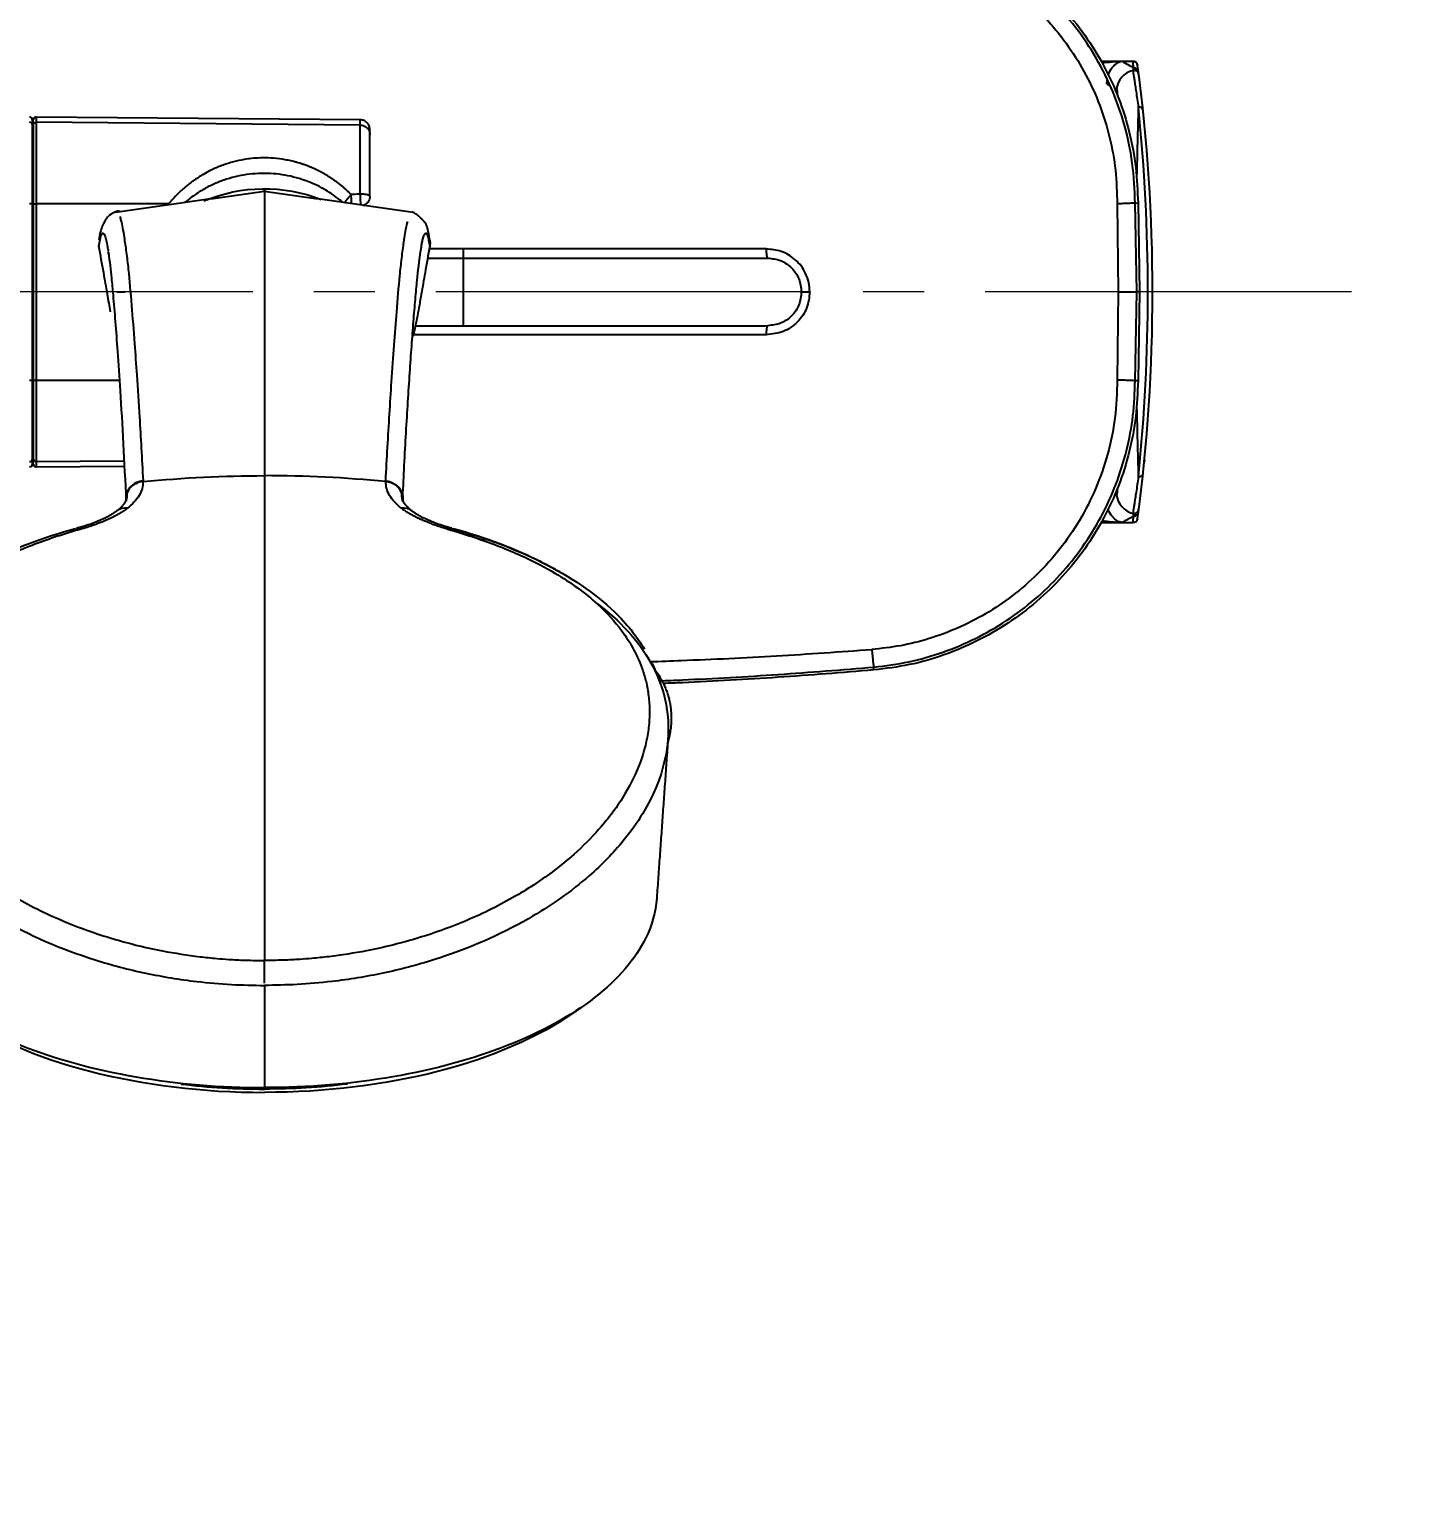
# Model space of a CAD drawing. Extents: x 0 to 3160, y 0 to 2315.
# Drawn here: x 1153 to 1296.2, y 1843.9 to 1997.6 of the extents above; entities that cross this region are included whole.
import ezdxf

# ---------------------------------------------------------------- set-up
doc = ezdxf.new("R2010")
doc.units = 0
doc.header["$LTSCALE"] = 4
doc.header["$MEASUREMENT"] = 0
doc.header["$PDMODE"] = 3
doc.header["$PDSIZE"] = -10
doc.linetypes.add('CENTER2', pattern=[28.575, 19.05, -3.175, 3.175, -3.175])
doc.layers.get('0').update_dxf_attribs({"linetype": 'CONTINUOUS'})
doc.layers.get('DEFPOINTS').update_dxf_attribs({"linetype": 'CONTINUOUS'})
doc.layers.add('1', color=7, linetype='CONTINUOUS', true_color=0xffffff)
doc.layers.add('Cneter', color=1, linetype='CENTER2', lineweight=13)
doc.layers.add('DEF_LAYER_ASSEM_MEMBER', color=7, linetype='CONTINUOUS')
doc.styles.add('Daelim Dimension', font='')
doc.styles.get('Daelim Dimension').set_extended_font_data('나눔고딕')
doc.dimstyles.new('DEFAULT', dxfattribs={"dimscale": 2, "dimtxt": 2, "dimasz": 2, "dimexe": 0, "dimexo": 2, "dimgap": 1, "dimtad": 1, "dimdec": 1, "dimzin": 9, "dimdsep": 46, "dimtxsty": 'Daelim Dimension', "dimcen": 0.5, "dimclrd": 252, "dimclre": 252, "dimclrt": 3, "dimadec": 1, "dimazin": 0, "dimtfac": 1, "dimtdec": 1, "dimtix": 1, "dimtmove": 0, "dimatfit": 3, "dimfxl": 1, "dimtolj": 1, "dimtzin": 1, "dimlwd": 9, "dimlwe": 9, "dimarcsym": 0})

# ---------------------------------------------------------------- blocks, each defined once
blk = doc.blocks.new('*D9')
at = {"color": 5, "lineweight": 9, "ltscale": 0.5, "transparency": 16777216}
for p, q in [((1347.93, 2064.6), (1549.75, 2064.6)), ((1547.75, 2056.6), (1547.75, 1466.49)), ((1136.3, 1458.49), (1549.75, 1458.49))]:
    blk.add_line(p, q, dxfattribs=at)
at = {"color": 5, "ltscale": 0.5, "transparency": 16777216}
for points in [[(1546.41, 2056.6), (1549.08, 2056.6), (1547.75, 2064.6)], [(1546.41, 1466.49), (1549.08, 1466.49), (1547.75, 1458.49)]]:
    blk.add_solid(points, dxfattribs=at)
at = {"layer": 'DEFPOINTS', "color": 0, "ltscale": 0.5, "transparency": 16777216}
for p in [(1343.93, 2064.6), (1132.3, 1458.49), (1547.75, 1458.49)]:
    blk.add_point(p, dxfattribs=at)
at = {"color": 7, "ltscale": 0.5, "transparency": 16777216, "insert": (1534.86, 1761.55), "char_height": 20, "attachment_point": 5, "rotation": 90, "style": 'Daelim Dimension'}
blk.add_mtext('\\A1;606', dxfattribs=at)

msp = doc.modelspace()

# ---------------------------------------------------------------- linework, layer by layer
at = {"ltscale": 0.5}
for p, q in [((1177.43, 1981.04), (1177.43, 1940.65)), ((1177.43, 1980.76), (1177.43, 1981.04))]:
    msp.add_line(p, q, dxfattribs=at)
at = {"layer": '1', "color": 7, "linetype": 'Continuous'}
for p, q in [((1187.41, 1988.21), (1153.71, 1988.5)), ((1153.71, 1988.44), (1153.71, 1988.5)), ((1153.3, 1987.66), (1153.3, 1988.2)), ((1153.3, 1979.44), (1153.3, 1987.66)), ((1153.4, 1988.14), (1153.41, 1988.23)), ((1187.41, 1987.67), (1153.71, 1987.96)), ((1187.41, 1988.15), (1187.41, 1988.21)), ((1188.4, 1987.15), (1188.4, 1987.21)), ((1153.4, 1986.75), (1153.3, 1986.75)), ((1153.3, 1961.17), (1153.3, 1979.44)), ((1167.48, 1979.46), (1153.71, 1979.47)), ((1266.15, 1979.47), (1266.25, 1970.31)), ((1268.01, 1979.55), (1268.31, 1979.56)), ((1268.17, 1970.31), (1268.01, 1979.55)), ((1268.31, 1979.56), (1268.46, 1970.31)), ((1198.13, 1966.79), (1198.13, 1974.79)), ((1266.25, 1970.31), (1266.15, 1961.15)), ((1268.01, 1961.07), (1268.17, 1970.31)), ((1268.06, 1970.31), (1268.17, 1970.31)), ((1268.46, 1970.31), (1268.17, 1970.31)), ((1268.46, 1970.31), (1268.31, 1961.06)), ((1193.14, 1966.79), (1229.79, 1966.79)), ((1153.3, 1952.95), (1153.3, 1961.17)), ((1153.71, 1961.13), (1162.36, 1961.14)), ((1268.31, 1961.06), (1268.01, 1961.07)), ((1153.3, 1953.85), (1153.4, 1953.85)), ((1153.3, 1952.4), (1153.3, 1952.95)), ((1153.41, 1952.37), (1153.4, 1952.47)), ((1153.7, 1952.11), (1162.87, 1952.19)), ((1153.71, 1952.65), (1162.84, 1952.73)), ((1153.71, 1952.17), (1153.71, 1952.11)), ((1240.84, 1930.97), (1240.81, 1931.27)), ((1177.43, 1898.15), (1177.43, 1887.52)), ((1210.73, 1896.11), (1209.69, 1895.37))]:
    msp.add_line(p, q, dxfattribs=at)
for centre, radius, start, end in [((1153, 1988.2), 0.3, 0, 89.5667), ((1153.01, 1987.66), 0.299, 0.2, 89.7695), ((1153.08, 1978.82), 0.659, 70.0733, 96.3558), ((1153.08, 1961.79), 0.659, 263.6434, 289.9274), ((1153.01, 1952.95), 0.299, 270.2305, 359.8003), ((1153, 1952.4), 0.3, 270.4333, 0)]:
    msp.add_arc(centre, radius, start, end, dxfattribs=at)
at = {"layer": '1', "color": 7, "linetype": 'Continuous', "extrusion": (0, 0, -1)}
msp.add_arc((-1177.43, 1964.9), 16.14, 67.1045, 111.4363, dxfattribs=at)
at = {"layer": '1', "color": 7, "linetype": 'Continuous'}
for centre, major_axis, ratio, start_param, end_param in [((1165.03, 1948.8), (2, 0.04), 0.893523, 1.666504, 3.266321), ((1189.83, 1948.8), (-2, 0.04), 0.893525, 3.425037, 4.616675), ((1189.83, 1948.8), (-2, 0.04), 0.893525, 3.016859, 3.39679), ((1163.38, 1945.98), (1.23, -1.58), 0.764521, 2.458166, 3.181673), ((1191.49, 1945.98), (-1.23, -1.58), 0.764481, 3.101452, 3.82496), ((1177.43, 1899.3), (0, 2), 0.000003, 4.234671, 5.519738), ((1177.43, 1906.77), (39.5, 0), 0.5, 3.75705, 4.712389), ((1177.43, 1905.72), (36.7, 0), 0.5, 4.474021, 4.712389)]:
    msp.add_ellipse(centre, major_axis=major_axis, ratio=ratio, start_param=start_param, end_param=end_param, dxfattribs=at)
at = {"layer": '1', "color": 7, "linetype": 'Continuous', "extrusion": (0, 0, -1)}
for centre, major_axis, start_param in [((1177.43, 1906.77), (-39.5, 0), 3.75705), ((1177.43, 1905.72), (-36.7, 0), 4.474021)]:
    msp.add_ellipse(centre, major_axis=major_axis, ratio=0.5, start_param=start_param, end_param=4.712389, dxfattribs=at)
at = {"layer": '1', "color": 7, "linetype": 'Continuous'}
for points, knots in [([(1268.01, 1979.55), (1267.95, 1980.94), (1267.83, 1983.71), (1266.96, 1987.75), (1265.61, 1991.55), (1263.8, 1995.05), (1261.61, 1998.21), (1259.1, 2000.99), (1256.34, 2003.38), (1253.39, 2005.37), (1250.31, 2006.96), (1247.16, 2008.14), (1243.99, 2008.97), (1241.86, 2009.23), (1240.81, 2009.35)], [0, 0, 0, 0, 0.094402, 0.187516, 0.278486, 0.367269, 0.453876, 0.538337, 0.620641, 0.700805, 0.778812, 0.854703, 0.92844, 1, 1, 1, 1]), ([(1240.84, 2009.65), (1242.07, 2009.5), (1244.54, 2009.19), (1248.14, 2008.15), (1251.58, 2006.7), (1254.82, 2004.84), (1257.8, 2002.59), (1260.49, 1999.99), (1262.83, 1997.08), (1264.79, 1993.9), (1266.35, 1990.5), (1267.47, 1986.94), (1268.16, 1983.27), (1268.26, 1980.79), (1268.31, 1979.56)], [0, 0, 0, 0, 0.083367, 0.166742, 0.250118, 0.333497, 0.416882, 0.500269, 0.583652, 0.667029, 0.750403, 0.833775, 0.917149, 1, 1, 1, 1]), ([(1240.62, 2007.51), (1241.77, 2007.38), (1244.08, 2007.12), (1247.43, 2006.17), (1250.65, 2004.84), (1253.68, 2003.11), (1256.46, 2001.01), (1258.97, 1998.59), (1261.14, 1995.86), (1262.96, 1992.89), (1264.4, 1989.72), (1265.42, 1986.39), (1266.04, 1982.96), (1266.11, 1980.64), (1266.15, 1979.47)], [0, 0, 0, 0, 0.083296, 0.166553, 0.249851, 0.333188, 0.41654, 0.499899, 0.583235, 0.666549, 0.749806, 0.833021, 0.916199, 1, 1, 1, 1]), ([(1153.71, 1988.5), (1153.66, 1988.5), (1153.6, 1988.49), (1153.53, 1988.44), (1153.49, 1988.41), (1153.48, 1988.4), (1153.47, 1988.39), (1153.46, 1988.38), (1153.46, 1988.37), (1153.45, 1988.37), (1153.45, 1988.36), (1153.44, 1988.35), (1153.43, 1988.33), (1153.42, 1988.31), (1153.41, 1988.28), (1153.41, 1988.25), (1153.41, 1988.24), (1153.41, 1988.23)], [0, 0, 0, 0, 0.2838117, 0.3848772, 0.4191184, 0.4320017, 0.4425615, 0.4473442, 0.4520798, 0.4570305, 0.4624524, 0.4754947, 0.4924677, 0.5409015, 0.6117077, 0.8309336, 1, 1, 1, 1]), ([(1153.71, 1988.44), (1153.71, 1988.45), (1153.71, 1988.49), (1153.71, 1988.17), (1153.71, 1987.96)], [0, 0, 0, 0, 0.333333, 1, 1, 1, 1]), ([(1153.4, 1987.66), (1153.4, 1987.87), (1153.4, 1988.19), (1153.4, 1988.15), (1153.4, 1988.14)], [0, 0, 0, 0, 0.681666, 1, 1, 1, 1]), ([(1153.4, 1987.66), (1153.4, 1987.69), (1153.41, 1987.72), (1153.43, 1987.78), (1153.44, 1987.81), (1153.48, 1987.86), (1153.5, 1987.88), (1153.55, 1987.92), (1153.58, 1987.93), (1153.64, 1987.95), (1153.68, 1987.96), (1153.71, 1987.96)], [0, 0, 0, 0, 0.2, 0.2, 0.4, 0.4, 0.6, 0.6, 0.8, 0.8, 1, 1, 1, 1]), ([(1153.4, 1987.66), (1153.4, 1987.54), (1153.4, 1987.23), (1153.4, 1986.3), (1153.4, 1985.67), (1153.4, 1984.17), (1153.4, 1983.29), (1153.4, 1981.43), (1153.4, 1980.43), (1153.4, 1979.44)], [0, 0, 0, 0, 0.315536, 0.315536, 0.631073, 0.631073, 0.946609, 0.946609, 1.247474, 1.247474, 1.247474, 1.247474]), ([(1153.71, 1987.96), (1153.71, 1987.83), (1153.71, 1987.52), (1153.71, 1986.58), (1153.71, 1985.95), (1153.71, 1984.42), (1153.71, 1983.53), (1153.71, 1981.59), (1153.71, 1980.54), (1153.71, 1979.47)], [0, 0, 0, 0, 0.25, 0.25, 0.5, 0.5, 0.75, 0.75, 1, 1, 1, 1]), ([(1188.4, 1987.21), (1188.39, 1987.34), (1188.36, 1987.6), (1188.13, 1987.93), (1187.8, 1988.16), (1187.54, 1988.19), (1187.41, 1988.21)], [0, 0, 0, 0, 0.250001, 0.5, 0.749998, 1, 1, 1, 1]), ([(1187.41, 1987.67), (1187.41, 1987.88), (1187.41, 1988.2), (1187.41, 1988.16), (1187.41, 1988.15)], [0, 0, 0, 0, 0.666667, 1, 1, 1, 1]), ([(1187.41, 1987.67), (1187.52, 1987.66), (1187.62, 1987.65), (1187.82, 1987.58), (1187.91, 1987.53), (1188.08, 1987.41), (1188.15, 1987.34), (1188.28, 1987.17), (1188.32, 1987.08), (1188.39, 1986.88), (1188.4, 1986.78), (1188.4, 1986.67)], [0, 0, 0, 0, 0.2, 0.2, 0.4, 0.4, 0.6, 0.6, 0.8, 0.8, 1, 1, 1, 1]), ([(1187.41, 1980.48), (1187.41, 1981.41), (1187.41, 1982.31), (1187.41, 1983.96), (1187.41, 1984.7), (1187.41, 1985.98), (1187.41, 1986.51), (1187.41, 1987.29), (1187.41, 1987.55), (1187.41, 1987.67)], [0, 0, 0, 0, 0.25, 0.25, 0.5, 0.5, 0.75, 0.75, 1, 1, 1, 1]), ([(1188.4, 1986.67), (1188.4, 1986.88), (1188.4, 1987.2), (1188.4, 1987.16), (1188.4, 1987.15)], [0, 0, 0, 0, 0.666627, 1, 1, 1, 1]), ([(1188.4, 1980.25), (1188.4, 1980.82), (1188.4, 1981.39), (1188.4, 1982.76), (1188.4, 1983.55), (1188.4, 1984.89), (1188.4, 1985.46), (1188.4, 1986.29), (1188.4, 1986.56), (1188.4, 1986.67)], [0, 0, 0, 0, 0.173987, 0.173987, 0.456144, 0.456144, 0.738301, 0.738301, 1.020457, 1.020457, 1.020457, 1.020457]), ([(1186.46, 1980.43), (1186.38, 1980.5), (1186.23, 1980.66), (1185.99, 1980.88), (1185.75, 1981.1), (1185.5, 1981.31), (1185.25, 1981.51), (1185, 1981.7), (1184.74, 1981.89), (1184.48, 1982.07), (1184.22, 1982.24), (1183.95, 1982.41), (1183.68, 1982.57), (1183.4, 1982.73), (1183.13, 1982.87), (1182.85, 1983.01), (1182.56, 1983.14), (1182.28, 1983.27), (1181.99, 1983.39), (1181.7, 1983.5), (1181.41, 1983.6), (1181.11, 1983.69), (1180.82, 1983.78), (1180.51, 1983.86), (1180.21, 1983.94), (1179.9, 1984), (1179.6, 1984.06), (1179, 1984.16), (1178.14, 1984.25), (1177.06, 1984.26), (1176.14, 1984.2), (1175.2, 1984.07), (1174.2, 1983.85), (1173.11, 1983.51), (1172.29, 1983.17), (1171.59, 1982.82), (1171.24, 1982.63), (1170.97, 1982.47), (1170.89, 1982.42), (1170.77, 1982.35), (1170.6, 1982.24), (1170.39, 1982.1), (1170.14, 1981.93), (1169.85, 1981.72), (1169.53, 1981.47), (1169.17, 1981.18), (1168.78, 1980.83), (1168.36, 1980.43), (1167.92, 1979.98), (1167.63, 1979.64), (1167.48, 1979.46)], [0, 0, 0, 0, 0.015128, 0.030373, 0.045591, 0.06064, 0.075525, 0.090413, 0.105302, 0.120186, 0.135058, 0.149911, 0.164737, 0.17953, 0.194283, 0.208987, 0.223637, 0.238224, 0.252743, 0.267231, 0.281734, 0.296245, 0.310754, 0.325254, 0.339736, 0.354195, 0.368624, 0.383017, 0.438322, 0.487175, 0.529742, 0.565863, 0.618106, 0.670851, 0.726356, 0.74318, 0.781021, 0.783076, 0.787545, 0.794428, 0.803737, 0.8155, 0.82974, 0.846476, 0.865726, 0.887505, 0.91182, 0.938673, 0.968064, 1, 1, 1, 1]), ([(1185.62, 1979.6), (1185.52, 1979.69), (1184.95, 1980.17), (1184.06, 1980.78), (1183.03, 1981.34), (1182.3, 1981.67), (1181.1, 1982.12), (1179.68, 1982.48), (1178.04, 1982.64), (1176.39, 1982.64), (1174.76, 1982.41), (1173.21, 1981.95), (1172.28, 1981.58), (1171.56, 1981.23), (1171.04, 1980.94), (1170.53, 1980.63), (1170.01, 1980.27), (1169.56, 1979.93), (1169.27, 1979.69), (1169.16, 1979.59)], [0.0106723, 0.0106723, 0.0106723, 0.0106723, 0.0317851, 0.1255407, 0.1765197, 0.2143484, 0.2506053, 0.3754017, 0.4380418, 0.5004597, 0.6249028, 0.6874478, 0.7501962, 0.7814395, 0.8126376, 0.843868, 0.875192, 0.909558, 0.9324394, 0.9324394, 0.9324394, 0.9324394]), ([(1177.43, 1980.76), (1177.43, 1980.8), (1177.43, 1980.95), (1177.43, 1980.57), (1177.43, 1978.94), (1177.43, 1976.93), (1177.43, 1975.06), (1177.43, 1972.86), (1177.43, 1970.45), (1177.43, 1967.8), (1177.43, 1963.98), (1177.43, 1958.63), (1177.43, 1953.76), (1177.43, 1951.19)], [0, 0, 0, 0, 0.030452, 0.168959, 0.307466, 0.376719, 0.445973, 0.515226, 0.584479, 0.653733, 0.722986, 0.861493, 1, 1, 1, 1]), ([(1153.4, 1979.44), (1153.4, 1979.44), (1153.41, 1979.45), (1153.43, 1979.45), (1153.44, 1979.46), (1153.48, 1979.46), (1153.5, 1979.46), (1153.55, 1979.47), (1153.58, 1979.47), (1153.64, 1979.47), (1153.68, 1979.47), (1153.71, 1979.47)], [0, 0, 0, 0, 0.2, 0.2, 0.4, 0.4, 0.6, 0.6, 0.8, 0.8, 1, 1, 1, 1]), ([(1153.4, 1979.44), (1153.4, 1977.6), (1153.4, 1975.75), (1153.4, 1972.04), (1153.4, 1970.19), (1153.4, 1965.94), (1153.4, 1963.55), (1153.4, 1961.17)], [0, 0, 0, 0, 0.556142, 0.556142, 1.112284, 1.112284, 1.830937, 1.830937, 1.830937, 1.830937]), ([(1153.71, 1979.47), (1153.71, 1976.44), (1153.71, 1973.37), (1153.71, 1968.77), (1153.71, 1967.24), (1153.71, 1964.94), (1153.71, 1963.8), (1153.71, 1962.65), (1153.71, 1961.89), (1153.71, 1961.51), (1153.71, 1961.13)], [0, 0, 0, 0, 0.5, 0.5, 0.75, 0.75, 0.875, 0.9375, 0.9375, 1, 1, 1, 1]), ([(1185.8, 1979.58), (1185.8, 1979.58), (1185.81, 1979.58), (1185.84, 1979.65), (1185.89, 1979.73), (1186.01, 1979.91), (1186.09, 1980.01), (1186.27, 1980.22), (1186.36, 1980.32), (1186.46, 1980.43)], [0.2382534, 0.2382534, 0.2382534, 0.2382534, 0.25, 0.25, 0.5, 0.5, 0.75, 0.75, 1, 1, 1, 1]), ([(1187.41, 1980.48), (1187.35, 1980.48), (1187.29, 1980.47), (1186.97, 1980.46), (1186.71, 1980.44), (1186.46, 1980.43)], [1.65944625, 1.65944625, 1.65944625, 1.65944625, 1.67833188, 1.67833188, 1.75485151, 1.75485151, 1.75485151, 1.75485151]), ([(1186.5, 1979.48), (1186.5, 1979.51), (1186.5, 1979.6), (1186.49, 1979.77), (1186.49, 1979.94), (1186.48, 1980.07), (1186.48, 1980.15), (1186.47, 1980.2), (1186.47, 1980.26), (1186.47, 1980.31), (1186.46, 1980.37), (1186.46, 1980.4), (1186.46, 1980.43)], [0.4226013, 0.4226013, 0.4226013, 0.4226013, 0.4999817, 0.6248691, 0.7497584, 0.8122995, 0.8435822, 0.8748658, 0.9061502, 0.9374344, 0.9641362, 1, 1, 1, 1]), ([(1187.46, 1979.34), (1187.46, 1979.38), (1187.46, 1979.44), (1187.46, 1979.58), (1187.45, 1979.68), (1187.44, 1979.89), (1187.44, 1980.01), (1187.43, 1980.24), (1187.42, 1980.37), (1187.41, 1980.48)], [0.2354294, 0.2354294, 0.2354294, 0.2354294, 0.4, 0.4, 0.6, 0.6, 0.8, 0.8, 1, 1, 1, 1]), ([(1188.4, 1980.25), (1188.4, 1980.26), (1188.4, 1980.27), (1188.39, 1980.29), (1188.37, 1980.31), (1188.35, 1980.33), (1188.31, 1980.35), (1188.24, 1980.38), (1188.11, 1980.42), (1187.96, 1980.44), (1187.79, 1980.47), (1187.6, 1980.48), (1187.48, 1980.48), (1187.41, 1980.48)], [0, 0, 0, 0, 0.0632772, 0.1199454, 0.1699939, 0.2134243, 0.2502462, 0.3814301, 0.5001633, 0.6307402, 0.7573102, 0.8802502, 1, 1, 1, 1]), ([(1188.4, 1980.25), (1188.4, 1980.15), (1188.39, 1980.05), (1188.33, 1979.86), (1188.28, 1979.77), (1188.17, 1979.6), (1188.1, 1979.52), (1187.94, 1979.4), (1187.85, 1979.35), (1187.74, 1979.31), (1187.73, 1979.31), (1187.72, 1979.31)], [0, 0, 0, 0, 0.2, 0.2, 0.4, 0.4, 0.6, 0.6, 0.8, 0.8, 0.8194978, 0.8194978, 0.8194978, 0.8194978]), ([(1268.01, 1979.55), (1268.01, 1979.55), (1267.99, 1979.54), (1267.88, 1979.54), (1267.69, 1979.53), (1267.43, 1979.52), (1267.12, 1979.5), (1266.79, 1979.49), (1266.46, 1979.48), (1266.25, 1979.47), (1266.15, 1979.47)], [0, 0, 0, 0, 0.114751, 0.238361, 0.368566, 0.502175, 0.635453, 0.764726, 0.886933, 1, 1, 1, 1]), ([(1162.37, 1978.72), (1162.25, 1978.7), (1161.95, 1978.64), (1161.37, 1978.37), (1161.02, 1978.02), (1160.51, 1977.16), (1160.3, 1976.28), (1160.23, 1975.74)], [0, 0, 0, 0, 0.018779, 0.054843, 0.251747, 0.605997, 1, 1, 1, 1]), ([(1162.39, 1978.14), (1162.43, 1978.03), (1162.53, 1977.7), (1162.68, 1977), (1162.86, 1975.94), (1163.06, 1974.52), (1163.33, 1972.26), (1163.6, 1969.1), (1163.9, 1965.34), (1164.18, 1961.44), (1164.41, 1957.8), (1164.63, 1954.09), (1164.75, 1951.8), (1164.81, 1950.65)], [0, 0, 0, 0, 0.051106, 0.119961, 0.187866, 0.274465, 0.355874, 0.497403, 0.627379, 0.722811, 0.840074, 0.919774, 1, 1, 1, 1]), ([(1194.64, 1975.7), (1194.58, 1976.16), (1194.44, 1976.86), (1194.24, 1977.39), (1194.02, 1977.68), (1193.83, 1977.87), (1193.64, 1978.05), (1193.54, 1978.13), (1193.51, 1978.16), (1193.48, 1978.18), (1193.46, 1978.2), (1193.44, 1978.21), (1193.42, 1978.24), (1193.34, 1978.3), (1193.23, 1978.38), (1192.99, 1978.56), (1192.84, 1978.63), (1192.79, 1978.6)], [0, 0, 0, 0, 0.33083, 0.60308, 0.775691, 0.865313, 0.884584, 0.887259, 0.889269, 0.890099, 0.890868, 0.891628, 0.892433, 0.894322, 0.903325, 0.923626, 1, 1, 1, 1]), ([(1160.23, 1975.07), (1160.27, 1975.31), (1160.34, 1975.79), (1160.46, 1976.22), (1160.58, 1976.44), (1160.71, 1976.43), (1160.84, 1976.19), (1160.97, 1975.72), (1161.09, 1975.14), (1161.16, 1974.69), (1161.19, 1974.53)], [0, 0, 0, 0, 0.132855, 0.265711, 0.398569, 0.531427, 0.664286, 0.797145, 0.930004, 1, 1, 1, 1]), ([(1190.06, 1950.65), (1190.12, 1951.82), (1190.25, 1954.23), (1190.45, 1957.66), (1190.68, 1961.24), (1190.93, 1964.81), (1191.22, 1968.54), (1191.47, 1971.55), (1191.73, 1973.92), (1191.97, 1975.72), (1192.14, 1976.72), (1192.24, 1977.19), (1192.24, 1977.21)], [0, 0, 0, 0, 0.090955, 0.186289, 0.286, 0.408611, 0.530922, 0.684729, 0.771592, 0.868348, 0.994099, 1, 1, 1, 1]), ([(1193.8, 1975.25), (1193.83, 1975.41), (1193.96, 1975.99), (1194.16, 1976.53), (1194.41, 1976.38), (1194.56, 1975.5), (1194.64, 1975.07)], [0, 0, 0, 0, 0.099624, 0.399753, 0.699881, 1, 1, 1, 1]), ([(1161.44, 1968.24), (1161.33, 1968.85), (1161.09, 1970.2), (1160.69, 1972.47), (1160.39, 1974.14), (1160.23, 1975.07)], [0, 0, 0, 0, 0.265698, 0.592809, 1, 1, 1, 1]), ([(1191.83, 1948.97), (1191.89, 1950.07), (1191.99, 1952.39), (1192.17, 1955.69), (1192.37, 1958.91), (1192.56, 1961.91), (1192.76, 1964.69), (1192.95, 1967.27), (1193.14, 1969.57), (1193.36, 1972), (1193.53, 1973.43), (1193.8, 1975.25), (1193.8, 1975.25)], [0, 0, 0, 0, 0.093636, 0.19768, 0.301727, 0.405792, 0.510084, 0.613957, 0.71798, 0.821936, 0.988197, 1, 1, 1, 1]), ([(1194.64, 1975.07), (1194.47, 1974.14), (1194.18, 1972.47), (1193.75, 1970.06), (1193.37, 1967.84), (1193.05, 1966.38), (1192.89, 1965.67)], [0, 0, 0, 0, 0.294998, 0.531981, 0.768964, 1, 1, 1, 1]), ([(1229.66, 1974.78), (1225.47, 1974.78), (1217.09, 1974.78), (1205.38, 1974.79), (1197.88, 1974.79), (1194.59, 1974.79)], [0, 0, 0, 0, 0.2000082, 0.4000044, 0.5560461, 0.5560461, 0.5560461, 0.5560461]), ([(1194.65, 1975.7), (1194.67, 1975.54), (1194.67, 1975.38), (1194.65, 1975.17), (1194.65, 1975.12), (1194.64, 1975.07)], [0, 0, 0, 0, 0.758919, 0.758919, 1, 1, 1, 1]), ([(1234.17, 1970.31), (1234.15, 1970.64), (1234.1, 1971.3), (1233.77, 1972.22), (1233.29, 1973.02), (1232.48, 1973.87), (1231.26, 1974.62), (1230.18, 1974.72), (1229.66, 1974.77)], [0, 0, 0, 0, 0.141698, 0.278698, 0.411038, 0.538718, 0.778829, 1, 1, 1, 1]), ([(1229.79, 1973.83), (1229.77, 1973.84), (1229.74, 1973.87), (1229.7, 1974.08), (1229.67, 1974.4), (1229.67, 1974.65), (1229.66, 1974.77)], [0, 0, 0, 0, 0.2411988, 0.5004742, 0.7594841, 1, 1, 1, 1]), ([(1161.24, 1974.16), (1161.19, 1974.53), (1161.34, 1973.46), (1161.49, 1972.17), (1161.71, 1969.8), (1161.92, 1967.27), (1162.17, 1963.96), (1162.56, 1958.27), (1162.85, 1952.59), (1163.05, 1948.6)], [0, 0, 0, 0, 0.008054, 0.162596, 0.255841, 0.380311, 0.503915, 0.651918, 1, 1, 1, 1]), ([(1194.42, 1973.83), (1197.77, 1973.83), (1205.36, 1973.83), (1217.17, 1973.83), (1225.58, 1973.83), (1229.79, 1973.83)], [0.4415101, 0.4415101, 0.4415101, 0.4415101, 0.6000002, 0.8000014, 1, 1, 1, 1]), ([(1229.79, 1973.83), (1230.25, 1973.77), (1231.16, 1973.67), (1232.33, 1972.86), (1233.15, 1971.7), (1233.25, 1970.77), (1233.31, 1970.31)], [0, 0, 0, 0, 0.250121, 0.500024, 0.749937, 1, 1, 1, 1]), ([(1162.1, 1970.31), (1162.21, 1970.31), (1162.44, 1970.31), (1162.73, 1970.31), (1162.92, 1970.31), (1162.95, 1970.31), (1162.96, 1970.31)], [0, 0, 0, 0, 0.244852, 0.504088, 0.761077, 1, 1, 1, 1]), ([(1234.17, 1970.31), (1234.1, 1969.73), (1233.97, 1968.57), (1232.93, 1967.09), (1231.44, 1966.05), (1230.26, 1965.91), (1229.66, 1965.85)], [0, 0, 0, 0, 0.245565, 0.494092, 0.745848, 1, 1, 1, 1]), ([(1233.31, 1970.31), (1233.25, 1969.85), (1233.15, 1968.92), (1232.33, 1967.76), (1231.16, 1966.95), (1230.25, 1966.84), (1229.79, 1966.79)], [0, 0, 0, 0, 0.250062, 0.499977, 0.749876, 1, 1, 1, 1]), ([(1233.31, 1970.31), (1233.32, 1970.31), (1233.34, 1970.31), (1233.53, 1970.31), (1233.82, 1970.31), (1234.05, 1970.31), (1234.17, 1970.31)], [0, 0, 0, 0, 0.23892, 0.495909, 0.755146, 1, 1, 1, 1]), ([(1266.25, 1970.31), (1266.42, 1970.31), (1266.77, 1970.31), (1267.31, 1970.31), (1267.79, 1970.31), (1267.97, 1970.31), (1268.06, 1970.31)], [0, 0, 0, 0, 0.228614, 0.482025, 0.745366, 1, 1, 1, 1]), ([(1229.66, 1965.84), (1226.16, 1965.84), (1219.17, 1965.84), (1208.65, 1965.84), (1199.9, 1965.84), (1194.66, 1965.84), (1192.93, 1965.84)], [0, 0, 0, 0, 0.1671614, 0.3337296, 0.4999973, 0.5823182, 0.5823182, 0.5823182, 0.5823182]), ([(1229.66, 1965.85), (1229.67, 1965.97), (1229.67, 1966.22), (1229.7, 1966.53), (1229.74, 1966.75), (1229.77, 1966.78), (1229.79, 1966.79)], [0, 0, 0, 0, 0.2405159, 0.4995258, 0.7588012, 1, 1, 1, 1]), ([(1153.4, 1961.17), (1153.4, 1960.13), (1153.4, 1959.09), (1153.4, 1957.2), (1153.4, 1956.32), (1153.4, 1954.85), (1153.4, 1954.23), (1153.4, 1953.35), (1153.4, 1953.07), (1153.4, 1952.95)], [0, 0, 0, 0, 0.315536, 0.315536, 0.631073, 0.631073, 0.946609, 0.946609, 1.247474, 1.247474, 1.247474, 1.247474]), ([(1153.4, 1961.17), (1153.4, 1961.17), (1153.41, 1961.16), (1153.43, 1961.16), (1153.44, 1961.15), (1153.48, 1961.15), (1153.5, 1961.14), (1153.55, 1961.14), (1153.58, 1961.14), (1153.64, 1961.13), (1153.68, 1961.13), (1153.71, 1961.13)], [0, 0, 0, 0, 0.2, 0.2, 0.4, 0.4, 0.6, 0.6, 0.8, 0.8, 1, 1, 1, 1]), ([(1153.71, 1961.13), (1153.71, 1960.06), (1153.71, 1959.01), (1153.71, 1957.07), (1153.71, 1956.18), (1153.71, 1954.66), (1153.71, 1954.03), (1153.71, 1953.08), (1153.71, 1952.78), (1153.71, 1952.65)], [0, 0, 0, 0, 0.25, 0.25, 0.5, 0.5, 0.75, 0.75, 1, 1, 1, 1]), ([(1266.15, 1961.15), (1266.1, 1959.82), (1266.01, 1957.21), (1265.23, 1953.4), (1263.98, 1949.82), (1262.3, 1946.52), (1260.25, 1943.54), (1257.9, 1940.91), (1255.3, 1938.65), (1252.51, 1936.78), (1249.6, 1935.29), (1246.62, 1934.19), (1243.63, 1933.43), (1241.61, 1933.21), (1240.62, 1933.11)], [0, 0, 0, 0, 0.0952808, 0.1878342, 0.2783853, 0.3669046, 0.4533738, 0.5377814, 0.6200999, 0.7003233, 0.7784227, 0.8543948, 0.9282224, 1, 1, 1, 1]), ([(1240.81, 1931.27), (1242.04, 1931.42), (1244.48, 1931.73), (1248.04, 1932.76), (1251.45, 1934.19), (1254.66, 1936.04), (1257.61, 1938.27), (1260.27, 1940.84), (1262.59, 1943.73), (1264.53, 1946.88), (1266.07, 1950.24), (1267.18, 1953.77), (1267.87, 1957.4), (1267.97, 1959.85), (1268.01, 1961.07)], [0, 0, 0, 0, 0.083388, 0.16681, 0.250214, 0.33361, 0.41699, 0.500376, 0.583758, 0.667165, 0.750561, 0.833989, 0.917451, 1, 1, 1, 1]), ([(1268.31, 1961.06), (1268.26, 1959.82), (1268.16, 1957.35), (1267.47, 1953.68), (1266.35, 1950.12), (1264.79, 1946.72), (1262.83, 1943.54), (1260.49, 1940.63), (1257.8, 1938.03), (1254.82, 1935.78), (1251.58, 1933.92), (1248.14, 1932.47), (1244.54, 1931.43), (1242.07, 1931.12), (1240.84, 1930.97)], [0, 0, 0, 0, 0.082847, 0.166217, 0.249589, 0.332964, 0.416347, 0.499736, 0.583124, 0.666509, 0.749889, 0.833266, 0.916638, 1, 1, 1, 1]), ([(1268.01, 1961.06), (1268.01, 1961.06), (1267.99, 1961.06), (1267.88, 1961.07), (1267.69, 1961.08), (1267.43, 1961.09), (1267.12, 1961.1), (1266.79, 1961.12), (1266.46, 1961.13), (1266.25, 1961.13), (1266.15, 1961.14)], [0, 0, 0, 0, 0.114751, 0.238361, 0.368566, 0.502175, 0.635453, 0.764726, 0.886933, 1, 1, 1, 1]), ([(1153.4, 1952.47), (1153.4, 1952.46), (1153.4, 1952.42), (1153.4, 1952.73), (1153.4, 1952.95)], [0, 0, 0, 0, 0.297847, 1, 1, 1, 1]), ([(1153.4, 1952.95), (1153.4, 1952.92), (1153.41, 1952.88), (1153.43, 1952.83), (1153.44, 1952.8), (1153.48, 1952.75), (1153.5, 1952.72), (1153.55, 1952.69), (1153.58, 1952.67), (1153.64, 1952.65), (1153.68, 1952.65), (1153.71, 1952.65)], [0, 0, 0, 0, 0.2, 0.2, 0.4, 0.4, 0.6, 0.6, 0.8, 0.8, 1, 1, 1, 1]), ([(1153.41, 1952.37), (1153.41, 1952.36), (1153.41, 1952.35), (1153.42, 1952.31), (1153.43, 1952.28), (1153.45, 1952.24), (1153.47, 1952.22), (1153.48, 1952.21), (1153.49, 1952.2), (1153.5, 1952.18), (1153.54, 1952.16), (1153.61, 1952.12), (1153.67, 1952.11), (1153.71, 1952.11)], [0, 0, 0, 0, 0.229818, 0.451038, 0.581782, 0.620062, 0.634264, 0.646309, 0.657415, 0.668848, 0.696001, 0.774388, 1, 1, 1, 1]), ([(1153.71, 1952.65), (1153.71, 1952.44), (1153.71, 1952.11), (1153.71, 1952.15), (1153.71, 1952.17)], [0, 0, 0, 0, 0.666667, 1, 1, 1, 1]), ([(1164.81, 1950.65), (1164.33, 1950.6), (1163.79, 1950.35), (1163.1, 1949.55), (1162.98, 1949.02), (1163.05, 1948.6)], [0, 0, 0, 0, 0.5, 0.5, 1, 1, 1, 1]), ([(1164.81, 1950.57), (1164.79, 1950.32), (1164.76, 1949.84), (1164.43, 1949.12), (1163.93, 1948.43), (1163.42, 1948), (1163.18, 1947.8)], [0, 0, 0, 0, 0.256563, 0.502057, 0.763542, 1, 1, 1, 1]), ([(1177.43, 1951.19), (1177.43, 1950.97), (1177.43, 1950.55), (1177.43, 1949.91), (1177.43, 1949.26), (1177.43, 1948.72), (1177.43, 1948.28), (1177.43, 1947.95), (1177.43, 1947.62), (1177.43, 1947.17), (1177.43, 1946.61), (1177.43, 1945.94), (1177.43, 1945.26), (1177.43, 1944.34), (1177.43, 1943.18), (1177.43, 1941.77), (1177.43, 1939.85), (1177.43, 1937.4), (1177.43, 1934.38), (1177.43, 1931.27), (1177.43, 1928.07), (1177.43, 1924.79), (1177.43, 1920.3), (1177.43, 1914.49), (1177.43, 1908.42), (1177.43, 1903.79), (1177.43, 1901.63), (1177.43, 1900.74)], [0, 0, 0, 0, 0.015932, 0.031864, 0.047796, 0.063728, 0.071694, 0.07966, 0.087626, 0.095592, 0.111524, 0.127456, 0.143387, 0.159319, 0.191183, 0.223047, 0.254911, 0.318639, 0.382367, 0.446094, 0.509822, 0.57355, 0.637278, 0.764733, 0.892189, 0.955916, 1, 1, 1, 1]), ([(1191.68, 1947.8), (1191.45, 1948), (1190.94, 1948.43), (1190.44, 1949.12), (1190.11, 1949.84), (1190.07, 1950.32), (1190.06, 1950.57)], [0, 0, 0, 0, 0.236445, 0.497943, 0.743422, 1, 1, 1, 1]), ([(1157.78, 1945.66), (1154.39, 1944.72), (1148.48, 1942.48), (1143.7, 1939.4), (1141.8, 1937.74)], [0, 0, 0, 0, 0.362565, 0.7057548, 0.7057548, 0.7057548, 0.7057548]), ([(1158.47, 1945.65), (1157.9, 1945.49), (1156.74, 1945.15), (1153.96, 1944.24), (1150.67, 1942.93), (1146.44, 1940.71), (1143.66, 1938.69), (1142.12, 1937.19), (1141.8, 1936.87)], [0, 0, 0, 0, 0.0185093, 0.0371663, 0.0931443, 0.1360995, 0.2077487, 0.2269755, 0.2269755, 0.2269755, 0.2269755]), ([(1196.4, 1945.65), (1196.97, 1945.49), (1198.13, 1945.15), (1200.91, 1944.24), (1204.2, 1942.93), (1208.43, 1940.71), (1211.93, 1938.17), (1215.03, 1934.77), (1216.53, 1931.94), (1217.21, 1929.55), (1217.45, 1928.06), (1217.53, 1926.45), (1217.37, 1924.24), (1216.68, 1921.42), (1215.29, 1918.53), (1213.73, 1916.18), (1212, 1914.06), (1209.96, 1912.03), (1207.12, 1909.7), (1203.5, 1907.28), (1198.95, 1905.01), (1194.57, 1903.39), (1191.06, 1902.39), (1187.7, 1901.65), (1184.87, 1901.21), (1182.54, 1900.97), (1180.98, 1900.85), (1179.63, 1900.78), (1178.4, 1900.75), (1177.73, 1900.75), (1177.43, 1900.74)], [0, 0, 0, 0, 0.018509, 0.037166, 0.093144, 0.1361, 0.207749, 0.261604, 0.335035, 0.35766, 0.382499, 0.408857, 0.435565, 0.489038, 0.542593, 0.573572, 0.603868, 0.648767, 0.679339, 0.732551, 0.793069, 0.838051, 0.87259, 0.89956, 0.937133, 0.953655, 0.965543, 0.981153, 0.991832, 1, 1, 1, 1]), ([(1200.48, 1944.35), (1200.26, 1944.43), (1199.49, 1944.7), (1198.14, 1945.15), (1196.97, 1945.48), (1196.4, 1945.65)], [0, 0, 0, 0, 0.16666, 0.587901, 1, 1, 1, 1]), ([(1208.16, 1941.17), (1207.55, 1941.52), (1204.25, 1943.29), (1200.49, 1944.72), (1197.08, 1945.67)], [0, 0, 0, 0, 0.190136, 1, 1, 1, 1]), ([(1197.09, 1945.66), (1200.48, 1944.72), (1206.8, 1942.32), (1213.46, 1937.88), (1216.15, 1934.5), (1216.98, 1933.12)], [0, 0, 0, 0, 0.362565, 0.754564, 1, 1, 1, 1]), ([(1212.08, 1937.86), (1212.8, 1937.32), (1215.79, 1934.82), (1217.78, 1931.91), (1218.64, 1929.51)], [0, 0, 0, 0, 0.225441, 1, 1, 1, 1]), ([(1217.57, 1931.84), (1218.64, 1931.88), (1223.03, 1932.04), (1230.72, 1932.4), (1237.32, 1932.87), (1240.62, 1933.11)], [0.4185456, 0.4185456, 0.4185456, 0.4185456, 0.5000238, 0.7500857, 1, 1, 1, 1]), ([(1240.62, 1933.11), (1240.63, 1933.01), (1240.65, 1932.8), (1240.68, 1932.47), (1240.71, 1932.14), (1240.74, 1931.83), (1240.77, 1931.58), (1240.79, 1931.4), (1240.81, 1931.29), (1240.81, 1931.27), (1240.81, 1931.27)], [0, 0, 0, 0, 0.114362, 0.23756, 0.367403, 0.500785, 0.634046, 0.763554, 0.886247, 1, 1, 1, 1]), ([(1218.52, 1929.84), (1219.32, 1929.87), (1223.44, 1930.05), (1230.87, 1930.46), (1237.5, 1931), (1240.81, 1931.27)], [0.4399957, 0.4399957, 0.4399957, 0.4399957, 0.4999587, 0.7499173, 1, 1, 1, 1]), ([(1240.84, 1930.97), (1237.52, 1930.7), (1230.89, 1930.17), (1223.59, 1929.75), (1219.6, 1929.59), (1218.93, 1929.57)], [0, 0, 0, 0, 0.2500452, 0.5000371, 0.550022, 0.550022, 0.550022, 0.550022]), ([(1218.64, 1929.51), (1218.93, 1928.71), (1220.06, 1924.37), (1218.74, 1918.64), (1214.62, 1912.84), (1210.9, 1909.03), (1204.58, 1904.55), (1197, 1901.24), (1189.87, 1899.36), (1185.07, 1898.58), (1180.93, 1898.21), (1178.57, 1898.17), (1177.43, 1898.15)], [0, 0, 0, 0, 0.058776, 0.312205, 0.380066, 0.471373, 0.59709, 0.755583, 0.831587, 0.905068, 0.954065, 1, 1, 1, 1]), ([(1141.8, 1915.38), (1142.08, 1915.04), (1143.12, 1913.81), (1144.91, 1912.03), (1147.75, 1909.7), (1151.37, 1907.28), (1155.92, 1905.01), (1160.3, 1903.39), (1163.81, 1902.39), (1167.17, 1901.65), (1170, 1901.21), (1172.32, 1900.97), (1173.88, 1900.85), (1175.24, 1900.78), (1176.47, 1900.75), (1177.14, 1900.75), (1177.43, 1900.74)], [0.5867233, 0.5867233, 0.5867233, 0.5867233, 0.6038677, 0.6487673, 0.6793391, 0.7325515, 0.7930693, 0.8380507, 0.8725902, 0.8995595, 0.9371331, 0.9536553, 0.9655426, 0.9811534, 0.991832, 1, 1, 1, 1]), ([(1141.8, 1911.3), (1142.39, 1910.71), (1144.75, 1908.48), (1150.29, 1904.55), (1157.87, 1901.24), (1165, 1899.36), (1169.79, 1898.58), (1173.94, 1898.21), (1176.29, 1898.17), (1177.43, 1898.15)], [0.4265333, 0.4265333, 0.4265333, 0.4265333, 0.4713734, 0.5970902, 0.7555827, 0.831587, 0.9050677, 0.9540651, 1, 1, 1, 1]), ([(1218.24, 1907.19), (1218.14, 1905.81), (1217.77, 1904.45), (1216.03, 1900.88), (1214.24, 1898.8), (1209.32, 1894.97), (1206.26, 1893.29), (1199.11, 1890.48), (1195.11, 1889.39), (1186.51, 1887.9), (1182.01, 1887.52), (1177.43, 1887.52)], [0, 0, 0, 0, 0.132259, 0.132259, 0.349195, 0.349195, 0.56613, 0.56613, 0.783065, 0.783065, 1, 1, 1, 1]), ([(1141.8, 1897.95), (1142.21, 1897.59), (1142.64, 1897.24), (1145.55, 1894.97), (1148.61, 1893.29), (1155.76, 1890.48), (1159.76, 1889.39), (1168.36, 1887.9), (1172.86, 1887.52), (1177.43, 1887.52)], [0.3095391, 0.3095391, 0.3095391, 0.3095391, 0.3491946, 0.3491946, 0.5661297, 0.5661297, 0.7830649, 0.7830649, 1, 1, 1, 1])]:
    msp.add_open_spline(points, degree=3, knots=knots, dxfattribs=at)
for points, degree in [([(1177.43, 1980.76), (1161.96, 1978.57)], 1), ([(1192.91, 1978.57), (1177.43, 1980.76)], 1), ([(1167.48, 1979.46), (1167.45, 1979.42), (1167.41, 1979.38), (1167.37, 1979.34)], 3), ([(1167.58, 1979.37), (1167.55, 1979.4), (1167.52, 1979.43), (1167.48, 1979.46)], 3), ([(1192.24, 1977.21), (1192.27, 1977.37), (1192.3, 1977.51), (1192.34, 1977.64)], 3), ([(1164.81, 1950.57), (1169, 1950.98), (1173.22, 1951.19), (1177.43, 1951.19)], 3), ([(1164.81, 1950.65), (1164.81, 1950.64), (1164.81, 1950.61), (1164.81, 1950.58), (1164.81, 1950.57)], 3), ([(1190.06, 1950.57), (1185.87, 1950.98), (1181.65, 1951.19), (1177.43, 1951.19)], 3), ([(1190.06, 1950.57), (1190.06, 1950.58), (1190.06, 1950.61), (1190.06, 1950.64), (1190.06, 1950.65)], 3), ([(1163.12, 1949.32), (1163.26, 1948.41), (1162.1, 1947.53)], 2), ([(1192.77, 1947.53), (1191.61, 1948.41), (1191.75, 1949.32)], 2), ([(1191.75, 1949.31), (1191.76, 1949.35)], 1), ([(1162.12, 1947.54), (1160.65, 1946.43), (1157.93, 1945.71)], 2), ([(1163.18, 1947.8), (1163.13, 1947.76), (1163.01, 1947.67), (1162.83, 1947.54), (1162.65, 1947.42), (1162.48, 1947.31), (1162.31, 1947.21), (1162.16, 1947.12), (1162.01, 1947.04), (1161.88, 1946.97), (1161.75, 1946.91), (1161.63, 1946.85), (1161.52, 1946.79), (1161.4, 1946.74), (1161.27, 1946.68), (1161.15, 1946.63), (1161.02, 1946.57), (1160.9, 1946.52), (1160.76, 1946.46), (1160.62, 1946.4), (1160.46, 1946.33), (1160.3, 1946.27), (1160.12, 1946.2), (1159.92, 1946.12), (1159.69, 1946.04), (1159.44, 1945.95), (1159.15, 1945.86), (1158.84, 1945.76), (1158.6, 1945.69), (1158.47, 1945.65)], 3), ([(1196.4, 1945.65), (1196.27, 1945.69), (1196.03, 1945.76), (1195.71, 1945.86), (1195.43, 1945.95), (1195.17, 1946.04), (1194.94, 1946.12), (1194.74, 1946.2), (1194.56, 1946.27), (1194.4, 1946.34), (1194.24, 1946.41), (1194.08, 1946.47), (1193.94, 1946.53), (1193.81, 1946.59), (1193.68, 1946.64), (1193.56, 1946.7), (1193.44, 1946.75), (1193.31, 1946.81), (1193.2, 1946.87), (1193.08, 1946.93), (1192.96, 1946.99), (1192.83, 1947.06), (1192.68, 1947.14), (1192.53, 1947.23), (1192.37, 1947.33), (1192.2, 1947.44), (1192.03, 1947.55), (1191.85, 1947.67), (1191.74, 1947.76), (1191.68, 1947.8)], 3), ([(1196.93, 1945.71), (1194.22, 1946.43), (1192.75, 1947.54)], 2), ([(1196.4, 1945.65), (1196.61, 1945.8), (1196.85, 1945.82), (1197.01, 1945.63)], 3), ([(1217.76, 1931.65), (1217.86, 1931.44), (1217.96, 1931.23), (1218.05, 1931.02)], 3), ([(1218.05, 1931.02), (1220.58, 1927.59), (1219.37, 1923.3)], 2), ([(1219.45, 1924.24), (1218.23, 1907)], 1)]:
    msp.add_open_spline(points, degree=degree, dxfattribs=at)
for points, weights in [([(1190.06, 1950.65), (1191.25, 1950.52), (1191.99, 1949.66), (1191.82, 1948.6)], [1.17879202072, 0.940345898746, 0.940402673276, 1.17896234431]), ([(1158.47, 1945.65), (1158.24, 1945.82), (1158.02, 1945.82), (1157.86, 1945.63)], [1.18340625783, 1.07060607283, 1.00983743471, 1.00110034346])]:
    msp.add_rational_spline(points, weights, degree=3, dxfattribs=at)
at = {"layer": 'Cneter', "lineweight": 5, "ltscale": 0.5}
msp.add_line((1290.52, 1970.3), (1026.81, 1970.3), dxfattribs=at)
at = {"layer": 'DEF_LAYER_ASSEM_MEMBER', "color": 7, "linetype": 'Continuous'}
for p, q in [((1264.48, 1994.3), (1267.78, 1994.3)), ((1268.27, 1993.87), (1268.27, 1993.87)), ((1264.48, 1946.3), (1267.78, 1946.3)), ((1268.27, 1946.74), (1268.27, 1946.74))]:
    msp.add_line(p, q, dxfattribs=at)
at = {"layer": 'DEF_LAYER_ASSEM_MEMBER', "color": 9, "linetype": 'Continuous'}
for p, q in [((1266.65, 1994.3), (1267.78, 1994.3)), ((1267.78, 1994.3), (1267.78, 1994.3)), ((1265.08, 1991.94), (1265.43, 1991.74)), ((1265.86, 1991.5), (1266.08, 1991.37)), ((1266.08, 1949.23), (1265.85, 1949.1)), ((1266.65, 1946.31), (1267.78, 1946.31)), ((1267.78, 1946.31), (1267.78, 1946.3))]:
    msp.add_line(p, q, dxfattribs=at)
at = {"layer": 'DEF_LAYER_ASSEM_MEMBER', "color": 40, "linetype": 'Continuous'}
msp.add_line((1268.97, 1952.8), (1268.95, 1952.62), dxfattribs=at)
at = {"layer": 'DEF_LAYER_ASSEM_MEMBER', "color": 9, "linetype": 'Continuous'}
for centre, radius, start, end in [((1268.28, 1991.2), 2.2, 102.684, 175.3297), ((1089.82, 1970.8), 179.5, 7.3036, 7.522), ((1267.78, 1993.8), 0.5, 7.5094, 90.019), ((1267.9, 1992.85), 0.5, 7.2224, 102.6549), ((1267.87, 1993.12), 0.5, 7.2909, 90.019), ((1083.02, 1970.3), 186.32, 354.0722, 5.9278), ((1268.28, 1949.41), 2.2, 184.6708, 257.3162), ((1089.82, 1969.8), 179.5, 352.478, 352.6964), ((1267.9, 1947.75), 0.5, 257.3454, 352.7755), ((1267.87, 1947.48), 0.5, 269.981, 352.7091), ((1267.78, 1946.81), 0.5, 269.9808, 352.4901)]:
    msp.add_arc(centre, radius, start, end, dxfattribs=at)
at = {"layer": 'DEF_LAYER_ASSEM_MEMBER', "color": 7, "linetype": 'Continuous'}
for centre, radius, start, end in [((1267.78, 1993.8), 0.5, 7.5227, 90), ((1089.82, 1970.3), 180, 352.478, 7.522), ((1267.78, 1946.8), 0.5, 270, 352.4773)]:
    msp.add_arc(centre, radius, start, end, dxfattribs=at)
at = {"layer": 'DEF_LAYER_ASSEM_MEMBER', "color": 9, "linetype": 'Continuous'}
for points in [[(1264.58, 1994.13), (1265.27, 1994.23), (1265.96, 1994.29), (1266.65, 1994.3)], [(1265.08, 1991.94), (1265.08, 1992.1), (1265.08, 1992.27), (1265.11, 1992.44)], [(1266.65, 1946.31), (1265.96, 1946.32), (1265.26, 1946.38), (1264.57, 1946.48)]]:
    msp.add_open_spline(points, degree=3, dxfattribs=at)
for points, knots in [([(1265.22, 1992.9), (1265.23, 1992.93), (1265.33, 1993.22), (1265.58, 1993.67), (1266.08, 1994.12), (1266.47, 1994.27), (1266.65, 1994.3)], [0.972146, 0.972146, 0.972146, 0.972146, 1.073091, 1.866098, 2.509317, 3.067184, 3.067184, 3.067184, 3.067184]), ([(1266.08, 1991.37), (1266.1, 1991.37), (1266.11, 1991.32), (1266.13, 1991.23), (1266.14, 1991.09), (1266.15, 1990.93), (1266.15, 1990.83), (1266.16, 1990.78)], [0, 0, 0, 0, 0.0459954, 0.1378177, 0.2784172, 0.4681461, 0.6041111, 0.6041111, 0.6041111, 0.6041111]), ([(1268.34, 1989.55), (1268.31, 1988.32), (1268.25, 1985.91), (1268.19, 1983.5), (1268.16, 1982.32)], [0, 0, 0, 0, 3.693132, 7.22943, 7.22943, 7.22943, 7.22943]), ([(1268.16, 1958.3), (1268.19, 1957.12), (1268.25, 1954.7), (1268.31, 1952.29), (1268.34, 1951.06)], [31.252485, 31.252485, 31.252485, 31.252485, 34.797548, 38.490682, 38.490682, 38.490682, 38.490682]), ([(1266.16, 1949.84), (1266.15, 1949.79), (1266.15, 1949.68), (1266.14, 1949.52), (1266.13, 1949.38), (1266.11, 1949.29), (1266.1, 1949.24), (1266.08, 1949.23)], [41.5548466, 41.5548466, 41.5548466, 41.5548466, 41.7031703, 41.8928987, 42.0334977, 42.1253199, 42.1713151, 42.1713151, 42.1713151, 42.1713151]), ([(1266.65, 1946.31), (1266.47, 1946.34), (1266.08, 1946.48), (1265.58, 1946.94), (1265.32, 1947.39), (1265.22, 1947.68), (1265.21, 1947.71)], [0, 0, 0, 0, 0.557868, 1.201087, 1.994096, 2.102154, 2.102154, 2.102154, 2.102154])]:
    msp.add_open_spline(points, degree=3, knots=knots, dxfattribs=at)
for points, start_tangent, end_tangent in [([(1266.65, 1994.3), (1267.87, 1993.62)], (0.873053, -0.487625), (0.873361, -0.487073)), ([(1267.87, 1993.62), (1267.85, 1993.56), (1267.79, 1993.34)], (-0.33968, -0.940541), (-0.20228, -0.979328)), ([(1267.79, 1993.34), (1267.8, 1993.25), (1267.82, 1993.05), (1267.87, 1992.74), (1267.93, 1992.32), (1268.01, 1991.79), (1268.11, 1991.15), (1268.34, 1989.55)], (-0.174872, -0.984591), (0.139523, -0.990219)), ([(1268.83, 1989.18), (1268.67, 1989.45), (1268.34, 1989.55)], (-0.104878, 0.994485), (-0.999796, -0.020216)), ([(1268.34, 1951.06), (1268.11, 1949.45), (1268.01, 1948.82), (1267.93, 1948.29), (1267.87, 1947.87), (1267.82, 1947.55), (1267.8, 1947.35), (1267.79, 1947.26)], (-0.139523, -0.990219), (0.1748, -0.984604)), ([(1268.83, 1951.43), (1268.67, 1951.16), (1268.34, 1951.06)], (-0.104868, -0.994486), (-0.999796, 0.020215)), ([(1267.87, 1946.98), (1266.65, 1946.31)], (-0.873361, -0.487073), (-0.873053, -0.487625)), ([(1267.79, 1947.26), (1267.81, 1947.18), (1267.87, 1946.98)], (0.20228, -0.979328), (0.33968, -0.940541))]:
    msp.add_spline(points, degree=3, dxfattribs=dict(at, start_tangent=start_tangent, end_tangent=end_tangent))

# ---------------------------------------------------------------- dimensions: what is measured, and where the dimension line sits
at = {"color": 5, "ltscale": 0.5}
dim = msp.add_linear_dim(base=(1547.75, 1458.49), p1=(1343.93, 2064.6), p2=(1132.3, 1458.49), angle=90, dimstyle='DEFAULT', override={"dimtxt": 10, "dimasz": 4, "dimexe": 1, "dimdec": 0, "dimclrd": 5, "dimclre": 5, "dimclrt": 7}, dxfattribs=at)
dim.commit()
dim.dimension.update_dxf_attribs({"geometry": '*D9', "text_midpoint": (1534.86, 1761.55)})

doc.saveas('drawing.dxf')
